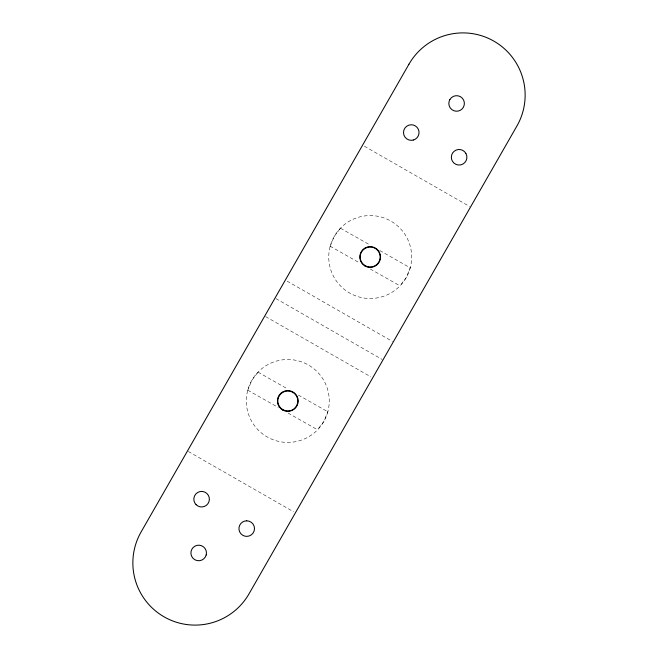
<?xml version="1.0" encoding="UTF-8"?>
<svg xmlns="http://www.w3.org/2000/svg" width="658" height="658" viewBox="0 0 658 658"><rect width="100%" height="100%" fill="white"/><g stroke="black" fill="none" stroke-linecap="round" stroke-linejoin="round"><path stroke-width="0.49" stroke-dasharray="3.29 2.47" d="M247.655 390.523L251.726 380.489L258.257 371.852M330.086 246.586L334.157 236.551L340.688 227.915M327.914 411.414A41.47 41.47 0 0 1 258.676 430.496A41.47 41.47 0 0 1 276.771 360.995A41.47 41.47 0 0 1 327.914 411.414L323.843 421.449L317.312 430.085M410.345 267.477A41.47 41.47 0 0 1 341.099 286.559A41.47 41.47 0 0 1 359.194 217.058A41.47 41.47 0 0 1 410.345 267.477L406.274 277.512L399.743 286.148M340.466 228.211L369.936 244.949M379.756 250.534L410.205 267.822M330.086 246.158L359.63 262.945M370.331 269.015L399.965 285.852M258.035 372.148L287.669 388.985M298.37 395.055L327.914 411.842M247.795 390.178L278.244 407.466M288.064 413.051L317.534 429.789M364.368 146.208L469.647 206.497M287.11 281.122L392.39 341.403M275.916 298.6L382.084 359.4M265.61 316.597L370.89 376.878M188.352 451.503L293.632 511.792"/><path stroke-width="0.99" d="M206.184 554.982L205.411 556.857A7.773 7.773 0 0 1 194.793 559.703A7.773 7.773 0 0 1 191.947 549.076L193.181 547.464A7.773 7.773 0 0 1 206.184 554.982M449.875 99.564L449.101 101.439A7.773 7.773 0 0 0 462.105 108.948L463.339 107.344A7.773 7.773 0 0 0 460.493 96.718A7.773 7.773 0 0 0 449.875 99.564M408.963 64.188L141.083 531.993A62.197 62.197 0 0 0 164.146 616.875A62.197 62.197 0 0 0 249.037 593.812L516.917 126.007A62.197 62.197 0 0 0 493.854 41.125A62.197 62.197 0 0 0 408.963 64.188M413.282 140.047L411.266 140.319A7.773 7.773 0 0 1 403.494 132.538A7.773 7.773 0 0 1 411.266 124.765L413.282 125.028A7.773 7.773 0 0 1 413.282 140.047M246.717 520.823L244.71 521.095A7.773 7.773 0 0 0 244.71 536.114L246.717 536.377A7.773 7.773 0 0 0 254.498 528.604A7.773 7.773 0 0 0 246.717 520.823M465.864 153.372L464.622 151.759A7.773 7.773 0 0 0 451.618 159.277L452.391 161.152A7.773 7.773 0 0 0 463.018 163.998A7.773 7.773 0 0 0 465.864 153.372M196.1 504.678L194.867 503.066A7.773 7.773 0 0 1 197.713 492.447A7.773 7.773 0 0 1 208.331 495.293L209.112 497.168A7.773 7.773 0 0 1 196.1 504.678M364.993 265.988A10.364 10.364 0 0 0 380.538 257.007A10.364 10.364 0 0 0 364.993 248.033A10.364 10.364 0 0 0 364.993 265.988M282.603 409.95A10.364 10.364 0 0 0 298.156 400.969A10.364 10.364 0 0 0 282.603 391.995A10.364 10.364 0 0 0 282.603 409.95M365.165 265.684A10.01 10.01 0 0 0 380.184 257.007A10.01 10.01 0 0 0 365.165 248.337A10.01 10.01 0 0 0 365.165 265.684M282.817 409.663A10.01 10.01 0 0 0 297.844 400.993A10.01 10.01 0 0 0 282.817 392.316A10.01 10.01 0 0 0 282.817 409.663"/></g></svg>
